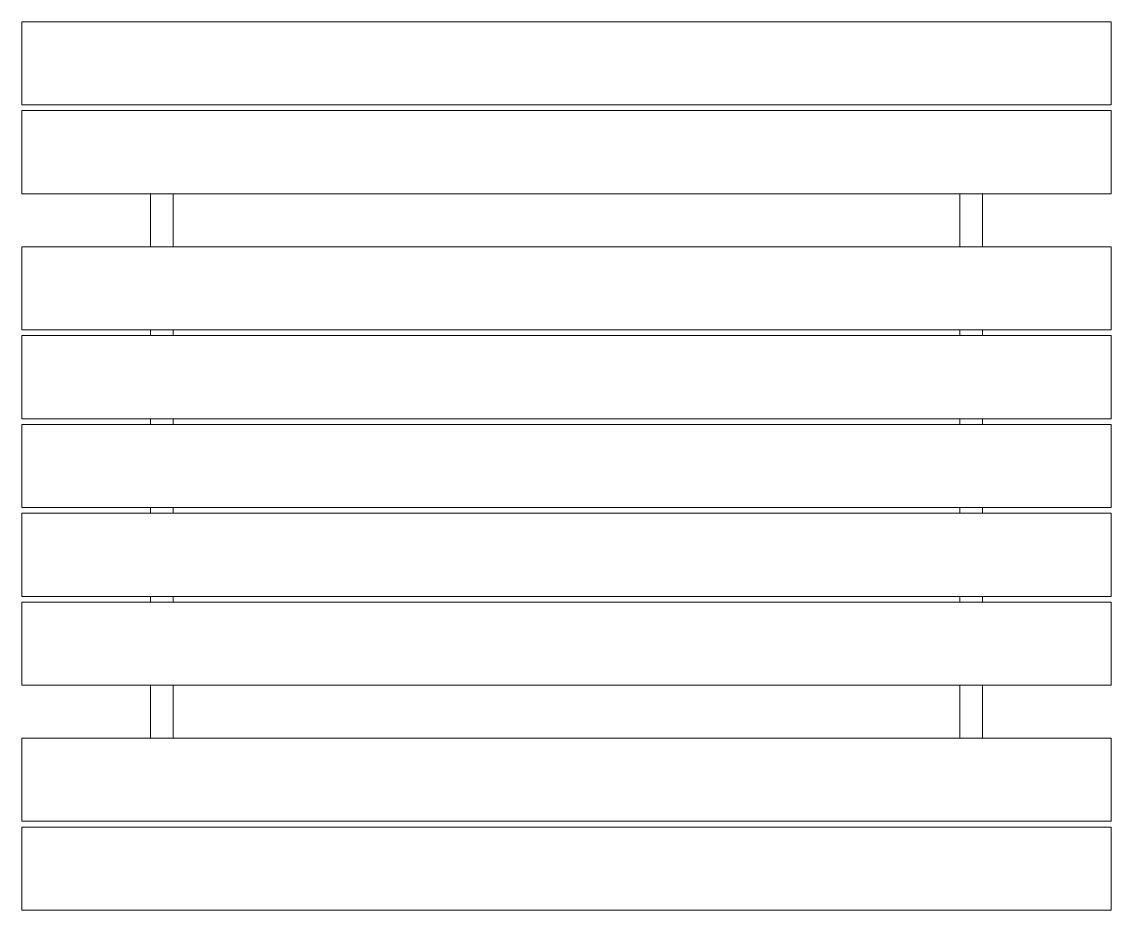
# Model space of a CAD drawing. Header units: millimetres. Extents: x 72 to 2370, y -203 to 794.
# Drawn here: x 1888.429 to 1890.258, y 273.249 to 274.742 of the extents above; entities that cross this region are included whole.
import ezdxf

# ---------------------------------------------------------------- set-up
doc = ezdxf.new("R2010")
doc.units = ezdxf.units.MM
doc.layers.add('mobiliario', color=252, linetype='Continuous', lineweight=9)

# ---------------------------------------------------------------- blocks, each defined once
blk = doc.blocks.new('cdr20-4')
at = {"layer": 'mobiliario'}
for points in [[(0.5438, 1.9556), (0.5438, 2.0953), (2.3726, 2.0953), (2.3726, 1.9556)], [(0.5438, 1.9556), (0.5438, 2.0953), (2.3726, 2.0953), (2.3726, 1.9556)], [(0.5438, 1.8063), (0.5438, 1.946), (2.3726, 1.946), (2.3726, 1.8063)], [(0.5438, 1.8063), (0.5438, 1.946), (2.3726, 1.946), (2.3726, 1.8063)], [(0.5438, 1.7174), (0.5438, 1.5777), (2.3726, 1.5777), (2.3726, 1.7174)], [(0.5438, 1.7174), (0.5438, 1.5777), (2.3726, 1.5777), (2.3726, 1.7174)], [(0.5438, 1.5682), (0.5438, 1.4285), (2.3726, 1.4285), (2.3726, 1.5682)], [(0.5438, 1.5682), (0.5438, 1.4285), (2.3726, 1.4285), (2.3726, 1.5682)], [(0.5438, 1.419), (0.5438, 1.2793), (2.3726, 1.2793), (2.3726, 1.419)], [(0.5438, 1.419), (0.5438, 1.2793), (2.3726, 1.2793), (2.3726, 1.419)], [(0.5438, 1.2698), (0.5438, 1.1301), (2.3726, 1.1301), (2.3726, 1.2698)], [(0.5438, 1.2698), (0.5438, 1.1301), (2.3726, 1.1301), (2.3726, 1.2698)], [(0.5438, 1.1205), (0.5438, 0.9808), (2.3726, 0.9808), (2.3726, 1.1205)], [(0.5438, 1.1205), (0.5438, 0.9808), (2.3726, 0.9808), (2.3726, 1.1205)], [(0.5438, 0.8919), (0.5438, 0.7522), (2.3726, 0.7522), (2.3726, 0.8919)], [(0.5438, 0.8919), (0.5438, 0.7522), (2.3726, 0.7522), (2.3726, 0.8919)], [(0.5438, 0.7427), (0.5438, 0.603), (2.3726, 0.603), (2.3726, 0.7427)], [(0.5438, 0.7427), (0.5438, 0.603), (2.3726, 0.603), (2.3726, 0.7427)]]:
    blk.add_lwpolyline(points, close=True, dxfattribs=at)
for points in [[(0.7597, 1.8063), (0.7597, 1.7174)], [(0.7978, 1.7174), (0.7978, 1.8063)], [(2.1186, 1.7174), (2.1186, 1.8063)], [(2.1567, 1.8063), (2.1567, 1.7174)], [(0.7597, 1.5777), (0.7597, 1.5682)], [(0.7978, 1.5682), (0.7978, 1.5777)], [(2.1186, 1.5682), (2.1186, 1.5777)], [(2.1567, 1.5777), (2.1567, 1.5682)], [(0.7597, 1.4285), (0.7597, 1.419)], [(0.7978, 1.419), (0.7978, 1.4285)], [(2.1186, 1.419), (2.1186, 1.4285)], [(2.1567, 1.4285), (2.1567, 1.419)], [(0.7597, 1.2793), (0.7597, 1.2698)], [(0.7978, 1.2698), (0.7978, 1.2793)], [(2.1186, 1.2698), (2.1186, 1.2793)], [(2.1567, 1.2793), (2.1567, 1.2698)], [(0.7597, 1.1301), (0.7597, 1.1205)], [(0.7978, 1.1205), (0.7978, 1.1301)], [(2.1186, 1.1205), (2.1186, 1.1301)], [(2.1567, 1.1301), (2.1567, 1.1205)], [(0.7597, 0.9808), (0.7597, 0.8919)], [(0.7978, 0.8919), (0.7978, 0.9808)], [(2.1186, 0.8919), (2.1186, 0.9808)], [(2.1567, 0.9808), (2.1567, 0.8919)]]:
    blk.add_lwpolyline(points, dxfattribs=at)

msp = doc.modelspace()

# ---------------------------------------------------------------- block references
at = {"xscale": -1, "rotation": 180}
msp.add_blockref('cdr20-4', (1887.8851, 275.3447), dxfattribs=at)

doc.saveas('drawing.dxf')
